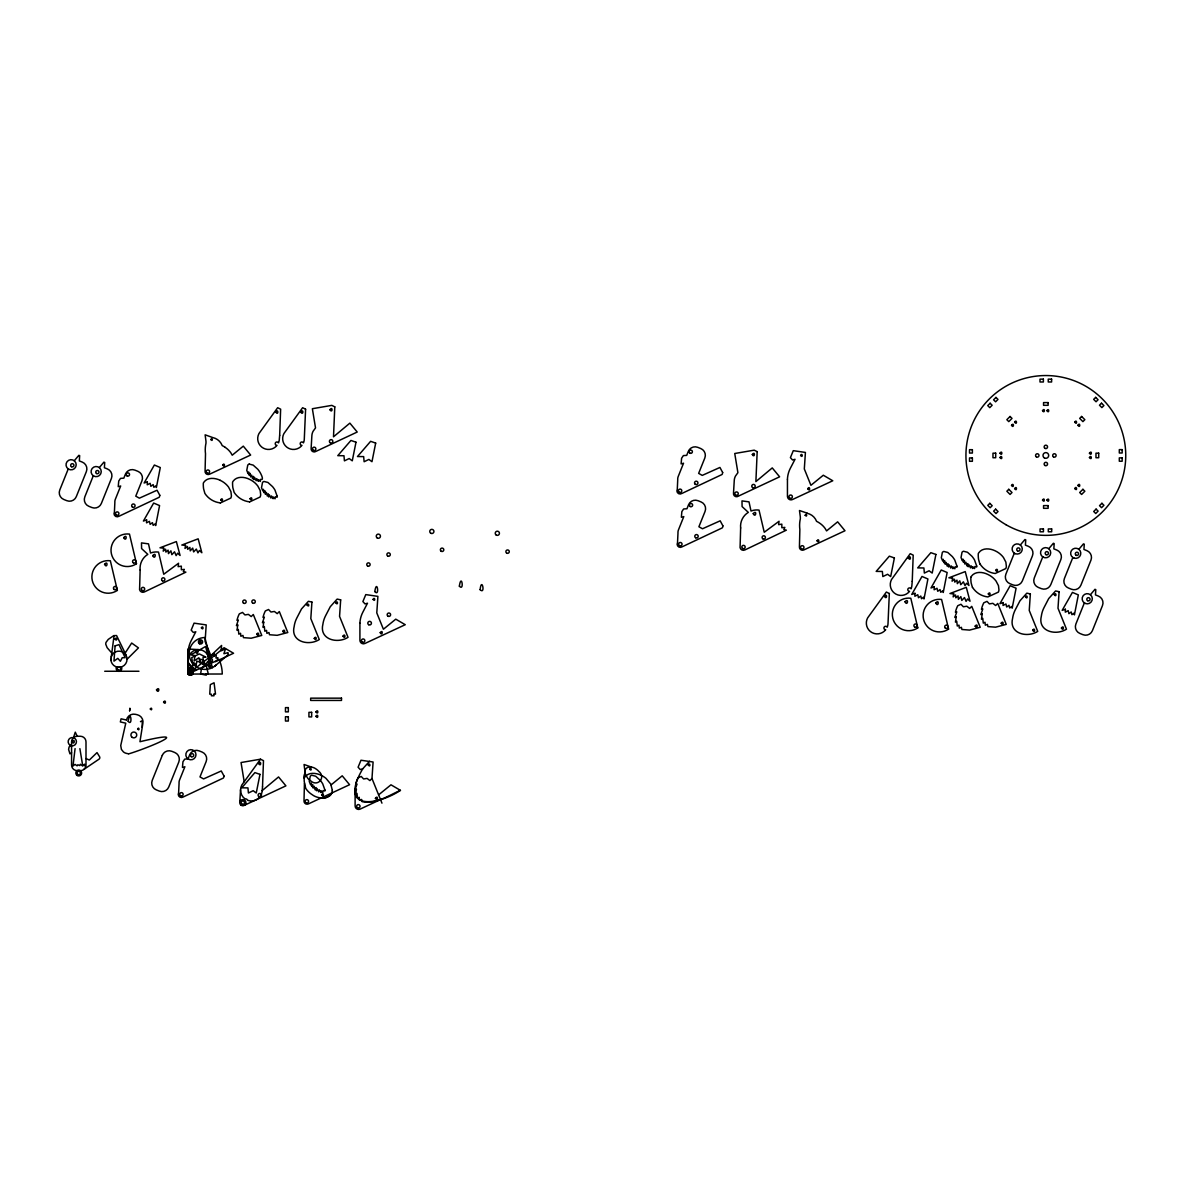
<?xml version="1.0" encoding="UTF-8"?>
<svg xmlns="http://www.w3.org/2000/svg" width="1185" height="1185" viewBox="0 0 1185 1185"><rect width="100%" height="100%" fill="white"/><g stroke="black" fill="none" stroke-linecap="round" stroke-linejoin="round"><path stroke-width="1.5" d="M188.104 659.897L188.03 670.591A2.163 2.163 0 0 0 191.111 672.576L219.047 659.541A34.246 34.246 0 0 1 222.247 674.013L187.778 674.043L187.897 670.192M304.427 783.418L304.012 800.719A3.096 3.096 0 0 0 308.411 803.904L349.575 784.707L342.213 775.805L331.148 784.87M262.522 786.84L263.485 760.666L260.493 759.2L241.044 762.533L244.199 781.73M279.675 435.369L280.638 409.18L277.66 407.714L258.967 433.547A10.828 10.828 0 0 0 276.994 445.382A1.718 1.718 0 0 1 275.261 443.975A1.718 1.718 0 0 1 276.416 442.049A1.718 1.718 0 0 1 278.475 442.909A10.828 10.828 0 0 0 279.334 439.146L279.675 435.325M912.243 581.331L913.205 555.143L910.213 553.676L891.535 579.509A10.828 10.828 0 0 0 909.562 591.345A1.718 1.718 0 0 1 907.828 589.937A1.718 1.718 0 0 1 908.969 588.012A1.718 1.718 0 0 1 911.043 588.856A10.828 10.828 0 0 0 911.902 585.094L912.243 581.287M239.814 802.097L240.54 789.773M381.955 803.163L371.986 778.515L373.097 761.999L360.981 760.237L358.092 767.213L360.21 769.539L362.699 768.858L369.572 761.229M260.493 759.2L241.814 785.018A10.828 10.828 0 0 0 245.028 798.912A2.296 2.296 0 0 1 247.635 800.305A10.828 10.828 0 0 0 262.181 790.617L262.522 786.81M75.085 748.594L72.981 766.028L75.01 764.384L77.114 765.836L77.84 764.784L79.81 765.569L80.343 764.251L82.772 766.088L79.884 748.668M110.886 659.852L114.071 635.619M73.455 737.707L75.277 732.167L77.218 736.255A5.644 5.644 0 0 0 71.574 741.899L71.574 765.006A5.644 5.644 0 0 0 77.069 770.65M68.241 468.949L59.768 490.012A7.273 7.273 0 0 0 63.812 499.477L66.834 500.692A7.273 7.273 0 0 0 76.299 496.648L86.372 471.571A7.273 7.273 0 0 0 82.328 462.12L79.336 460.921L79.662 455.647L78.862 455.321L74.255 460.758M93.289 475.777L84.831 496.841A7.273 7.273 0 0 0 88.86 506.306L91.882 507.521A7.273 7.273 0 0 0 101.347 503.477L111.42 478.399A7.273 7.273 0 0 0 107.376 468.934L104.398 467.734L104.724 462.476L103.91 462.15L99.303 467.586M1014.316 553.173L1005.858 574.236A7.273 7.273 0 0 0 1009.887 583.687L1012.908 584.901A7.273 7.273 0 0 0 1022.374 580.872L1032.446 555.795A7.273 7.273 0 0 0 1028.402 546.329L1025.41 545.13L1025.736 539.856L1024.936 539.545L1020.329 544.981M1042.741 556.906L1034.283 577.969A7.273 7.273 0 0 0 1038.327 587.434L1041.348 588.634A7.273 7.273 0 0 0 1050.799 584.605L1060.871 559.527A7.273 7.273 0 0 0 1056.842 550.062L1053.85 548.862L1054.176 543.604L1053.376 543.278L1048.769 548.714M1072.84 557.498L1064.382 578.561A7.273 7.273 0 0 0 1068.411 588.012L1071.433 589.226A7.273 7.273 0 0 0 1080.898 585.197L1090.97 560.12A7.273 7.273 0 0 0 1086.926 550.655L1083.949 549.455L1084.275 544.182L1083.46 543.871L1078.854 549.307M1084.349 602.943L1075.891 624.006A7.273 7.273 0 0 0 1079.92 633.471L1082.942 634.686A7.273 7.273 0 0 0 1092.407 630.642L1102.48 605.565A7.273 7.273 0 0 0 1098.436 596.099L1095.458 594.9L1095.784 589.641L1094.97 589.315L1090.378 594.751M362.699 768.858C337.562 812.169 378.785 804.971 400.441 790.351L390.976 784.811L378.607 794.868M126.262 655.749L125.136 653.113L131.668 643.04L138.452 647.899L127.047 659.26M371.986 778.515L369.898 780.589L367.069 778.397L363.617 778.96L361.218 776.442L358.018 777.878A26.633 26.633 0 0 0 355.678 784.455L357.026 784.055L355.115 789.64L356.433 789.062L355.707 794.305L356.981 793.372L357.514 798.201L359.233 797.298L359.559 800.275L361.647 799.46L362.166 801.667C375.793 804.526 388.473 795.52 400.441 790.351M209.627 656.742L221.595 645.455L221.106 650.832L225.461 648.995L223.876 653.72L228.009 652.654A2.622 2.622 0 0 1 227.239 655.527L214.589 666.296M262.181 790.617L278.549 776.945L285.911 785.848L244.658 805.178M188 674.013L214.144 653.616L213.744 655.912L216.248 655.512L215.951 658.03L217.951 657.719L217.27 659.186L219.047 659.541M71.574 752.845L69.945 753.838L68.597 749.394L69.145 746.831L71.574 745.691M140.452 721.665L142.23 720.732L142.23 727.353M220.277 502.988L230.853 498.055A7.925 7.925 0 0 0 231.416 495.819L230.912 491.582L228.468 486.931A21.937 21.937 0 0 0 220.291 480.384M249.546 501.951L260.122 497.019A7.925 7.925 0 0 0 260.685 494.782L260.196 490.546L257.738 485.894A21.937 21.937 0 0 0 249.561 479.347C244.51 476.74 236.793 475.985 233.104 481.214A7.303 7.303 0 0 0 232.586 482.176A30.351 30.351 0 0 0 232.882 487.865L234.156 492.397A21.152 21.152 0 0 0 249.561 501.848M382.148 798.823L360.107 809.118A3.511 3.511 0 0 1 355.115 805.948L355.115 790.336M215.255 661.734L233.549 653.246L224.083 647.721L211.7 657.779L205.094 641.426L206.205 624.91L194.073 623.147L191.185 630.109L193.318 632.449L195.806 631.768L191.126 640.789A25.981 25.981 0 0 0 188.222 651.735L188.222 668.962M249.22 464.09L253.175 465.113L257.752 469.216A26.559 26.559 0 0 1 260.196 472.667C261.174 474.385 264.507 480.784 260.581 479.392L260.3 481.421L258.523 479.644L258.36 481.332L256.73 478.621L256.182 480.725L254.597 477.466L253.945 479.599L253.486 476.414L252.538 478.636L251.664 475.126L250.613 476.933L250.124 473.378L249.191 475.289L248.687 471.971L248.065 473.585L246.761 470.386L247.769 465.053A4.177 4.177 0 0 1 249.22 464.09M104.71 671.258L138.956 671.258M77.218 736.255L80.358 736.255A5.644 5.644 0 0 1 86.001 741.899L86.001 765.006A5.644 5.644 0 0 1 83.898 769.391M77.218 770.65L80.358 770.65A5.644 5.644 0 0 0 83.113 769.924L98.992 759.185A1.866 1.866 0 0 0 99.525 756.637L97.022 752.608L89.334 760.029L86.001 758.548M198.547 649.617L188 649.01L188.104 660.06M321.165 797.949L325.964 797.668L330.052 795.49A7.317 7.317 0 0 0 331.741 793.017M128.691 753.867C146.214 748.683 197.643 727.827 139.948 741.721L142.837 723.546A7.347 7.347 0 0 0 137.312 714.762L135.327 714.303A7.347 7.347 0 0 0 126.543 719.828M807.178 513.149L799.475 510.513L800.349 517.149A6.443 6.443 0 0 0 800.364 518.645A30.321 30.321 0 0 0 799.86 529.458L799.431 546.759A3.096 3.096 0 0 0 803.83 549.944L844.994 530.747L837.632 521.844L826.567 530.91L825.175 528.51A21.463 21.463 0 0 0 819.102 522.778A22.885 22.885 0 0 0 816.583 521.341A12.931 12.931 0 0 0 807.148 513.283M126.484 720.05L121.063 718.806L120.352 721.932L125.773 723.176L120.737 745.528L121.403 749.394L123.373 751.853A7.347 7.347 0 0 0 126.425 753.364L128.291 753.779M311.359 767.051L304.056 764.488L304.93 771.124M1073.669 557.957L1074.01 558.091A5.081 5.081 0 0 0 1080.764 552.743A5.081 5.081 0 0 0 1073.017 548.996A5.081 5.081 0 0 0 1073.032 557.617L1074.01 558.091M220.306 480.34C215.211 477.836 207.523 477.007 203.835 482.251A7.303 7.303 0 0 0 203.316 483.213A30.351 30.351 0 0 0 203.613 488.901L204.886 493.434A21.152 21.152 0 0 0 220.291 502.884M1042.948 557.039A5.081 5.081 0 0 0 1050.71 552.862A5.081 5.081 0 0 0 1043.215 548.225A5.081 5.081 0 0 0 1042.948 557.039L1043.244 557.202M188.711 663.541L196.162 670.221A10.443 10.443 0 0 1 188.608 656.875A10.443 10.443 0 0 1 202.502 650.387A10.443 10.443 0 0 1 207.864 664.755M111.716 652.965L107.124 647.662L105.776 644.27A4.666 4.666 0 0 1 106.043 642.359L108.235 639.411L113.775 635.634L116.56 635.545L125.151 653.142M979.832 563.942L978.558 559.424A30.351 30.351 0 0 1 978.262 553.736A7.303 7.303 0 0 1 978.78 552.758C982.469 547.514 990.156 548.344 995.252 550.862A21.937 21.937 0 0 1 1003.428 557.439L1005.858 562.105L1006.361 566.341A7.925 7.925 0 0 1 1005.798 568.563L995.222 573.496A21.152 21.152 0 0 1 979.936 563.867M972.426 587.479L971.152 582.961A30.351 30.351 0 0 1 970.871 577.273M212.322 667.688L204.901 637.515A15.953 15.953 0 0 0 190.341 659.527A15.953 15.953 0 0 0 216.159 664.963M193.051 670.192L193.051 674.043M191.866 674.043L191.866 675.257L188.859 675.257L188.859 674.043M972.544 587.404A21.152 21.152 0 0 0 987.831 596.944L998.407 592.1A7.925 7.925 0 0 0 998.955 589.878L998.466 585.642L996.007 580.991A21.937 21.937 0 0 0 987.846 574.444C982.78 571.837 975.062 571.081 971.389 576.295A7.303 7.303 0 0 0 970.856 577.273M193.214 672.028A3.511 3.511 0 0 1 188.222 668.858M224.765 447.041A22.885 22.885 0 0 0 222.232 445.634A12.931 12.931 0 0 0 212.796 437.576L205.123 434.821L205.997 441.457A6.443 6.443 0 0 0 206.027 442.953A30.321 30.321 0 0 0 205.509 453.766L205.079 471.052A3.096 3.096 0 0 0 209.478 474.237L250.642 455.04L243.295 446.138L232.216 455.203L230.838 452.818A21.463 21.463 0 0 0 224.75 447.071M193.422 664.326A3.866 3.866 0 0 1 196.814 667.096M111.153 657.068A8.088 8.088 0 0 1 120.026 651.217A8.088 8.088 0 0 1 127.047 659.201A8.088 8.088 0 0 1 120.085 667.244M117.878 667.259A8.088 8.088 0 0 1 110.857 659.23M121.27 666.992A2.77 2.77 0 0 1 120.826 670.636A2.77 2.77 0 0 1 117.152 670.651A2.77 2.77 0 0 1 116.693 667.007M374.801 591.582C379.926 597.462 376.874 577.806 374.815 591.493M459.365 586.16C464.564 591.982 461.395 572.177 459.365 586.16M480.118 589.671C485.717 595.255 481.673 575.88 480.118 589.671M359.914 623.192L359.914 640.3A3.511 3.511 0 0 0 364.906 643.485L405.24 624.702L395.775 619.163L383.407 629.235L376.786 612.882L377.897 596.366L365.78 594.603L362.891 601.565L365.01 603.906L367.498 603.224L362.817 612.245A25.981 25.981 0 0 0 359.914 623.192M787.447 479.258L787.447 496.485A3.511 3.511 0 0 0 792.439 499.552L832.759 480.769L823.308 475.229L810.925 485.302L804.319 468.949L805.415 452.433L793.298 450.67L790.41 457.632L792.528 459.973L795.031 459.291L790.336 468.312A25.981 25.981 0 0 0 787.433 479.258M159.797 495.286L159.486 496.737A2.044 2.044 0 0 1 158.938 497.404L119.048 516.216A3.2 3.2 0 0 1 114.412 512.038L114.856 502.514A7.273 7.273 0 0 1 115.36 499.24L120.677 485.998L118.233 486.694L118.737 481.036L120.514 478.37L123.818 478.162L125.432 474.163A7.273 7.273 0 0 1 134.897 470.119L137.919 471.334A7.273 7.273 0 0 1 141.948 480.799L135.771 496.159L139.371 498.174L157.057 490.234L159.797 495.286M214.026 694.143L213.981 695.788L211.389 695.788L211.389 694.217L209.745 694.143L210.323 684.619L214.07 682.797L215.507 694.114L214.026 694.143M224.009 776.027L223.698 777.478A2.044 2.044 0 0 1 223.15 778.145L183.26 796.957A3.2 3.2 0 0 1 178.624 792.795L179.068 783.255A7.273 7.273 0 0 1 179.572 779.982L184.89 766.754L182.446 767.45L182.949 761.777L184.727 759.111L188.03 758.918L189.644 754.904A7.273 7.273 0 0 1 199.11 750.86L202.131 752.075A7.273 7.273 0 0 1 206.16 761.54L199.984 776.916L203.583 778.915L221.269 770.976L224.009 776.027M277.186 496.278L277.127 497.226L275.335 496.752L275.053 498.767L273.276 496.989L273.113 498.692L271.483 495.982L270.935 498.085L269.351 494.826L268.699 496.959L268.225 493.775L267.292 495.997L266.418 492.471L265.366 494.293L264.877 490.723L263.944 492.634L263.44 489.331L262.818 490.945L261.515 487.746L262.522 482.399A4.177 4.177 0 0 1 263.974 481.451L267.928 482.458L272.491 486.576A26.559 26.559 0 0 1 274.95 490.027L277.186 496.278M324.942 790.054L324.883 791.002L323.105 790.528L322.809 792.543L321.031 790.765L320.868 792.469L319.254 789.758L318.706 791.861L317.106 788.603L316.454 790.736L315.995 787.551L315.047 789.773L314.173 786.247L313.121 788.069L312.633 784.5L311.699 786.41L311.196 783.107L310.589 784.722L309.27 781.522L310.277 776.175A4.177 4.177 0 0 1 311.729 775.227L315.699 776.234L320.261 780.352A26.559 26.559 0 0 1 322.705 783.803L324.942 790.054M722.657 472.504L722.361 473.956A2.044 2.044 0 0 1 721.798 474.622L681.923 493.434A3.2 3.2 0 0 1 677.287 489.257L677.731 479.732A7.273 7.273 0 0 1 678.235 476.459L683.538 463.217L681.108 463.913L681.597 458.254L683.389 455.588L686.693 455.381L688.307 451.381A7.273 7.273 0 0 1 697.758 447.337L700.779 448.552A7.273 7.273 0 0 1 704.823 458.017L698.646 473.378L702.246 475.392L719.932 467.453L722.657 472.504M722.909 525.873L722.613 527.325A2.044 2.044 0 0 1 722.05 527.992L682.16 546.803A3.2 3.2 0 0 1 677.524 542.626L677.983 533.102A7.273 7.273 0 0 1 678.487 529.828L683.789 516.601L681.36 517.282L681.849 511.624L683.626 508.958L686.944 508.765L688.559 504.751A7.273 7.273 0 0 1 698.009 500.707L701.031 501.922A7.273 7.273 0 0 1 705.075 511.387L698.898 526.762L702.498 528.762L720.184 520.822L722.909 525.873M957.006 566.267L956.932 567.215L955.154 566.741L954.873 568.756L953.081 566.978L952.933 568.682L951.303 565.971L950.755 568.074L949.17 564.815L948.504 566.948L948.044 563.764L947.096 565.986L946.222 562.46L945.186 564.282L944.682 560.712L943.764 562.623L943.245 559.305L942.638 560.92L941.334 557.72L942.342 552.388A4.177 4.177 0 0 1 943.778 551.44L947.748 552.447L952.31 556.55A26.559 26.559 0 0 1 954.754 560.016L957.006 566.267M976.707 566.075L976.647 567.023L974.855 566.534L974.574 568.563L972.796 566.785L972.633 568.489L971.004 565.763L970.471 567.882L968.871 564.608L968.219 566.756L967.76 563.571L966.812 565.793L965.938 562.268L964.886 564.075L964.397 560.52L963.464 562.431L962.961 559.113L962.338 560.727L961.035 557.528L962.042 552.195A4.177 4.177 0 0 1 963.494 551.247L967.464 552.254L972.026 556.358A26.559 26.559 0 0 1 974.47 559.824L976.707 566.075M72.033 741.677C74.685 746.313 75.247 737.159 72.033 741.677M210.826 439.62C213.196 442.494 212.441 436.539 210.841 439.487M309.744 769.287C312.218 772.19 311.092 766.028 309.744 769.287M805.163 515.327C807.726 518.112 806.6 512.127 805.163 515.253M999.992 457.588C1002.791 461.291 1002.08 453.736 999.992 457.499M999.992 453.188C1002.466 457.054 1002.451 449.322 999.992 453.188M1011.531 425.326C1013.767 429.222 1014.345 421.593 1011.546 425.237M1011.531 485.465C1014.33 489.212 1013.471 481.673 1011.531 485.465M1014.641 422.216C1017.352 425.933 1016.804 418.409 1014.641 422.141M1014.641 488.561C1016.982 492.471 1017.174 484.798 1014.641 488.561M1042.519 410.662C1044.844 414.557 1045.2 406.781 1042.519 410.588M1042.519 500.114C1045.155 503.921 1044.755 496.174 1042.519 500.114M1046.903 410.662C1049.436 414.483 1049.229 406.973 1046.918 410.588M1046.903 500.114C1049.288 503.936 1049.451 496.5 1046.918 500.026M1074.78 422.216C1077.476 425.993 1076.824 418.379 1074.78 422.127M1074.78 488.561C1077.669 492.264 1076.691 484.621 1074.78 488.561M1077.891 425.311C1080.587 429.103 1080.157 421.371 1077.891 425.311M1077.891 485.45C1080.468 489.272 1080.261 481.569 1077.891 485.45M1089.43 457.588C1092.274 461.232 1091.548 453.722 1089.445 457.499M1089.43 453.188C1091.77 457.069 1092.215 449.337 1089.43 453.188M104.576 564.341C107.213 569.555 108.353 559.587 104.576 564.341M123.699 537.664C126.425 542.819 127.506 532.85 123.699 537.664M140.141 569.97L139.623 588.056A3.362 3.362 0 0 0 144.363 591.952L185.867 572.162L183.334 571.57L184.356 569.378L181.349 569.748L181.335 566.134L178.12 566.652L178.55 563.26L163.752 574.251L158.523 552.091A16.294 16.294 0 0 0 150.525 553.025L148.51 543.871L141.489 542.893L141.593 548.566L147.814 554.373A16.294 16.294 0 0 0 140.141 569.97M152.732 555.661C155.324 560.875 156.716 550.907 152.732 555.661M740.64 527.962L740.121 546.063A3.362 3.362 0 0 0 744.861 549.958L786.366 530.154L783.833 529.577L784.855 527.384L781.848 527.74L781.833 524.14L778.619 524.659L779.049 521.267L764.251 532.243L759.022 510.098A16.294 16.294 0 0 0 751.009 511.031L749.009 501.862L741.988 500.9L742.091 506.573L748.313 512.364A16.294 16.294 0 0 0 740.64 527.962M753.23 513.668C755.719 518.837 757.289 509.091 753.245 513.564M905.014 601.832C907.547 607.001 908.999 597.255 905.029 601.728M935.809 603.047C938.52 608.246 939.483 598.292 935.809 603.047M147.34 481.895L147.236 484.813L150.154 483.302L150.851 486.309L153.161 484.606L153.872 487.316L155.872 485.806L156.376 487.524L160.286 467.542L154.361 465.024L144.126 483.006L147.34 481.895M146.629 519.934L146.525 522.852L149.443 521.341L150.139 524.362L152.45 522.644L153.161 525.355L155.161 523.859L155.665 525.562L159.575 505.58L153.65 503.062L143.415 521.044L146.629 519.934M914.968 593.329L914.864 596.248L917.783 594.737L918.479 597.758L920.789 596.04L921.5 598.751L923.5 597.255L924.004 598.958L927.914 578.976L921.989 576.458L911.754 594.44L914.968 593.329M934.195 586.856L934.106 589.774L937.009 588.264L937.72 591.285L940.031 589.567L940.727 592.278L942.742 590.782L943.245 592.485L947.156 572.503L941.231 570L930.995 587.967L934.195 586.856M1003.132 602.572L1003.028 605.491L1005.947 603.98L1006.658 607.001L1008.953 605.283L1009.664 607.994L1011.664 606.498L1012.168 608.201L1016.093 588.219L1010.168 585.716L999.918 603.683L1003.132 602.572M1065.389 609.253L1065.285 612.171L1068.203 610.66L1068.9 613.682L1071.21 611.964L1071.921 614.689L1073.921 613.178L1074.425 614.882L1078.335 594.9L1072.425 592.396L1062.175 610.364L1065.389 609.253M83.779 765.11C86.149 767.806 85.068 762.073 83.779 765.11M137.638 729.042C139.874 731.767 139.06 726.109 137.653 728.923M150.302 709.045C152.465 711.785 151.947 706.142 150.317 708.926M163.574 702.142C166.004 706.023 166.107 698.38 163.589 702.053M202.679 664.089C205.509 667.896 204.62 660.134 202.679 664.089M208.501 661.23C211.182 665.377 211.004 657.171 208.516 661.141M220.751 499.863C223.358 503.492 222.78 496.115 220.751 499.863M222.706 465.172C225.461 468.653 224.691 461.498 222.706 465.098M250.02 498.826C252.405 502.455 252.479 495.197 250.02 498.752M256.715 634.301C259.678 638.315 259.011 630.094 256.715 634.301M258.611 763.525C261.396 767.836 261.322 759.274 258.611 763.525M275.764 412.039C278.386 416.365 278.638 407.966 275.779 411.95M282.726 631.398C285.644 635.397 285.111 627.25 282.741 631.309M300.723 412.039C303.241 416.379 303.834 407.951 300.738 411.95M314.232 638.404C316.913 642.522 316.78 634.375 314.232 638.404M329.934 409.714C332.541 414.054 332.911 405.507 329.934 409.714M321.639 794.824C324.423 798.32 323.579 791.076 321.639 794.824M342.969 636.182C345.768 640.285 345.442 632.064 342.969 636.182M380.207 632.686C382.414 636.938 383.348 628.702 380.207 632.597M375.408 798.335C377.941 802.512 378.237 794.157 375.408 798.335M752.312 454.492C754.682 458.965 755.482 450.33 752.312 454.492M807.726 488.753C810.599 492.856 809.962 484.606 807.726 488.753M817.043 540.864C819.798 544.359 819.028 537.131 817.058 540.79M884.469 596.381C887.032 600.706 887.521 592.248 884.469 596.381M908.332 558.002C911.191 562.297 910.998 553.662 908.332 558.002M975.151 626.154C977.773 630.242 977.951 622.066 975.151 626.154M988.29 593.907C990.69 597.61 990.571 590.249 988.29 593.907M995.696 570.37C998.303 573.97 997.844 566.623 995.696 570.37M1001.162 623.251C1003.651 627.383 1003.962 619.355 1001.177 623.162M1032.668 630.257C1035.394 634.405 1035.127 626.169 1032.668 630.257M1061.419 628.05C1063.908 632.227 1064.204 623.962 1061.419 628.05M206.323 673.998L206.279 675.169L200.62 673.998L201.569 667.866L206.234 665.615L208.308 673.969L206.323 673.998M305.597 409.18L304.293 439.146A10.828 10.828 0 0 1 303.434 442.909A1.718 1.718 0 0 0 301.375 442.049A1.718 1.718 0 0 0 300.22 443.975A1.718 1.718 0 0 0 301.953 445.382A10.828 10.828 0 0 1 283.926 433.547L302.619 407.714L305.597 409.18M889.328 593.522L888.024 623.473A10.828 10.828 0 0 1 887.165 627.235A1.718 1.718 0 0 0 885.106 626.376A1.718 1.718 0 0 0 883.951 628.302A1.718 1.718 0 0 0 885.699 629.724A10.828 10.828 0 0 1 867.657 617.874L886.35 592.041L889.328 593.522M115.064 639.145C117.596 642.492 116.989 635.634 115.064 639.145M201.376 627.946C203.924 631.205 203.242 624.554 201.391 627.798M307.093 605.105C309.818 608.335 308.781 601.669 307.108 605.031M334.792 406.855L333.503 436.806L349.871 423.134L357.218 432.036L315.98 451.367A3.096 3.096 0 0 1 311.137 448.271L311.862 435.947A10.828 10.828 0 0 1 313.136 431.207L315.521 427.918L312.366 408.721L331.815 405.374L334.792 406.855M335.844 602.898C338.288 606.276 337.784 599.417 335.844 602.824M373.068 599.403C375.482 602.78 375.112 595.996 373.082 599.329M368.268 765.036C370.92 768.354 370.001 761.481 368.268 765.036M757.185 451.633L755.882 481.584L772.25 467.912L779.612 476.814L738.374 496.145A3.096 3.096 0 0 1 733.515 493.064L734.241 480.74A10.828 10.828 0 0 1 735.515 476L737.899 472.697L734.744 453.5L754.208 450.167L757.185 451.633M800.601 455.47C803.237 458.788 802.349 451.885 800.601 455.47M1025.529 596.973C1028.002 600.336 1027.425 593.507 1025.543 596.899M1054.28 594.751C1056.694 598.129 1056.368 591.241 1054.294 594.677M156.494 689.863C158.923 694.81 160.168 685.493 156.494 689.863M195.599 651.824C197.939 656.771 199.332 647.528 195.614 651.72M315.936 711.904C318.543 715.74 318.409 707.963 315.936 711.904M315.936 716.303C318.498 720.125 318.321 712.511 315.936 716.303M198.932 642.048C201.805 646.121 201.346 637.885 198.932 642.048M208.456 666.4C210.856 670.562 211.434 662.474 208.456 666.311M311.922 602.069L310.811 618.585L319.283 639.544C308.737 646.329 290.355 641.796 294.147 626.569A26.692 26.692 0 0 1 296.842 617.963L301.523 608.927L308.396 601.299L311.922 602.069M340.673 599.862L339.562 616.378L348.034 637.323C337.488 644.107 319.106 639.574 322.883 624.347A26.692 26.692 0 0 1 325.594 615.741L330.274 606.72L337.147 599.077L340.673 599.862M1030.358 593.937L1029.247 610.453L1037.719 631.398C1027.173 638.182 1008.805 633.649 1012.582 618.422A26.692 26.692 0 0 1 1015.278 609.816L1019.974 600.795L1026.832 593.152L1030.358 593.937M1059.109 591.715L1057.998 608.231L1066.47 629.191C1055.924 635.975 1037.542 631.442 1041.334 616.215A26.692 26.692 0 0 1 1044.029 607.594L1048.71 598.573L1055.583 590.945L1059.109 591.715M115.108 645.855L113.967 661.126L117.789 658.356L120.381 661.289L122.248 657.705L125.18 657.705L119.004 644.64L115.108 645.855M128.158 721.295C133.001 727.323 130.587 707.638 128.158 721.295M332.333 790.262C331.474 800.068 318.158 799.371 312.173 794.676A21.226 21.226 0 0 1 305.745 788.425L304.264 781.759A30.351 30.351 0 0 1 304.767 773.435L304.945 772.605A30.099 30.099 0 0 0 304.19 778.189A7.303 7.303 0 0 1 304.723 777.212C308.411 771.968 316.099 772.798 321.194 775.316A22.959 22.959 0 0 1 326.008 778.397L330.733 784.055L332.333 790.262M304.975 770.768L305.463 774.62L307.863 778.426A14.472 14.472 0 0 0 310.514 780.708C317.624 787.477 326.408 777.286 318.676 771.257A14.472 14.472 0 0 0 316.025 768.976C312.84 766.384 305.982 765.643 304.975 770.768M237.755 625.028L237.015 630.272L238.289 629.339L238.837 634.182L240.555 633.279L240.866 636.256L242.955 635.427L243.473 637.634L251.146 638.226L261.767 635.441L253.294 614.497L251.205 616.57L248.376 614.378L244.94 614.941L242.525 612.423L239.326 613.86A26.633 26.633 0 0 0 236.985 620.422L238.333 620.022L236.422 625.621L237.755 625.028M263.766 622.125L263.026 627.369L264.314 626.435L264.848 631.264L266.566 630.361L266.892 633.338L268.965 632.523L269.484 634.73L277.157 635.323L287.792 632.538L279.319 611.578L277.216 613.652L274.387 611.46L270.95 612.023L268.551 609.505L265.351 610.942A26.633 26.633 0 0 0 263.011 617.518L264.359 617.118L262.433 622.703L263.766 622.125M956.191 616.881L955.451 622.14L956.725 621.207L957.273 626.035L958.991 625.132L959.302 628.109L961.39 627.295L961.909 629.487L969.582 630.094L980.202 627.295L971.744 606.35L969.641 608.423L966.812 606.231L963.375 606.794L960.976 604.276L957.761 605.713A26.633 26.633 0 0 0 955.421 612.275L956.784 611.875L954.858 617.474L956.191 616.881M982.202 613.978L981.476 619.222L982.75 618.303L983.283 623.132L985.002 622.229L985.327 625.206L987.416 624.376L987.92 626.584L995.593 627.176L1006.228 624.391L997.755 603.446L995.652 605.52L992.837 603.328L989.386 603.891L986.987 601.373L983.787 602.809A26.633 26.633 0 0 0 981.447 609.371L982.795 608.971L980.869 614.571L982.202 613.978M196.814 661.304L196.206 664.711L193.748 662.637L192.874 665.763L191.763 657.586L199.317 653.913L205.938 657.157L203.079 657.245L203.079 659.971L200.147 659.141L200.147 662L196.814 661.304M163.767 548.166L163.219 551.143L165.633 549.203L165.885 552.062L168.092 550.151L168.448 553.617L170.907 550.847L171.855 554.698L174.536 551.795L176.135 555.602L177.646 553.217L180.076 555.469L176.372 541.575L160.005 547.781L163.767 548.166M185.556 545.426L184.993 548.403L187.423 546.463L187.674 549.307L189.881 547.411L190.222 550.862L192.696 548.107L193.644 551.943L196.325 549.055L197.925 552.862L199.435 550.477L201.85 552.728L198.162 538.834L181.794 545.041L185.556 545.426M952.651 578.191L952.088 581.168L954.503 579.228L954.769 582.087L956.976 580.176L957.317 583.642L959.776 580.872L960.724 584.723L963.405 581.82L965.005 585.627L966.516 583.257L968.945 585.494L965.242 571.6L948.874 577.806L952.651 578.191M953.718 593.922L953.155 596.899L955.569 594.959L955.836 597.803L958.043 595.907L958.384 599.358L960.842 596.603L961.805 600.439L964.471 597.551L966.071 601.358L967.597 598.973L970.011 601.225L966.308 587.33L949.955 593.522L953.718 593.922M259.974 774.368L256.256 792.987L253.175 790.691L248.406 793.002L247.946 787.892L241.77 787.818L254.908 772.605L259.974 774.368M355.989 442.212L352.271 460.832L349.19 458.551L344.42 460.861L343.976 455.736L337.784 455.662L350.938 440.45L355.989 442.212M375.689 443.086L371.971 461.706L368.89 459.425L364.121 461.735L363.662 456.61L357.485 456.536L370.624 441.324L375.689 443.086M894.394 557.942L890.676 576.562L887.595 574.281L882.825 576.577L882.366 571.466L876.189 571.392L889.328 556.18L894.394 557.942M935.913 554.447L932.195 573.066L929.114 570.785L924.344 573.081L923.9 567.971L917.708 567.896L930.847 552.684L935.913 554.447M195.14 655.601L194.029 661.008L198.858 657.749L200.517 663.926L203.45 660.163L205.36 664.963L207.745 661.423L209.834 663.141L205.597 646.506L190.681 654.89L195.14 655.601M162.301 755.334L152.228 780.397A7.273 7.273 0 0 0 156.257 789.862L159.279 791.076A7.273 7.273 0 0 0 168.744 787.033L178.816 761.97A7.273 7.273 0 0 0 174.773 752.505L171.766 751.29A7.273 7.273 0 0 0 162.301 755.334M990.127 403.241L987.742 405.611L989.771 407.64L992.141 405.255L990.127 403.241M995.963 397.405L993.578 399.789L995.593 401.804L997.977 399.419L995.963 397.405M1010.064 416.468L1006.85 419.697L1008.776 421.623L1012.005 418.394L1010.064 416.468M1095.681 397.36L1093.666 399.375L1096.051 401.759L1098.065 399.745L1095.681 397.36M989.801 503.314L987.786 505.343L990.171 507.728L992.186 505.699L989.801 503.314M1008.776 489.301L1006.85 491.227L1010.079 494.456L1012.005 492.53L1008.776 489.301M1081.609 416.453L1079.683 418.394L1082.912 421.623L1084.838 419.683L1081.609 416.453M995.637 509.15L993.622 511.165L996.007 513.549L998.022 511.535L995.637 509.15M1101.517 403.196L1099.487 405.211L1101.872 407.596L1103.902 405.581L1101.517 403.196M1082.912 489.301L1079.683 492.53L1081.609 494.456L1084.838 491.227L1082.912 489.301M1096.095 509.106L1093.711 511.49L1095.725 513.505L1098.11 511.12L1096.095 509.106M1101.917 503.284L1099.532 505.669L1101.546 507.684L1103.931 505.299L1101.917 503.284M1043.378 379.141L1040 379.141L1040 381.985L1043.378 381.985L1043.378 379.141M1051.613 379.141L1048.251 379.141L1048.251 381.985L1051.613 381.985L1051.613 379.141M1048.118 402.589L1043.555 402.589L1043.555 405.314L1048.118 405.314L1048.118 402.589M1122.165 449.619L1119.307 449.619L1119.307 452.996L1122.165 452.996L1122.165 449.619M972.381 449.678L969.523 449.678L969.523 453.055L972.381 453.055L972.381 449.678M995.696 453.174L992.971 453.174L992.971 457.736L995.696 457.736L995.696 453.174M1098.702 453.174L1095.977 453.174L1095.977 457.736L1098.702 457.736L1098.702 453.174M972.381 457.928L969.523 457.928L969.523 461.291L972.381 461.291L972.381 457.928M1122.165 457.869L1119.307 457.869L1119.307 461.232L1122.165 461.232L1122.165 457.869M1048.132 505.595L1043.555 505.595L1043.555 508.321L1048.132 508.321L1048.132 505.595M1043.437 528.925L1040.06 528.925L1040.06 531.784L1043.437 531.784L1043.437 528.925M1051.673 528.925L1048.31 528.925L1048.31 531.784L1051.673 531.784L1051.673 528.925M341.502 698.158L310.677 698.158L310.677 700.439L341.502 700.439L341.502 698.158M288.325 707.608L285.466 707.608L285.466 711.859L288.325 711.859L288.325 707.608M129.891 708.393L129.624 710.807L129.891 708.393M311.655 712.333L308.93 712.333L308.93 716.91L311.655 716.91L311.655 712.333M288.325 716.732L285.466 716.732L285.466 721.043L288.325 721.043L288.325 716.732M1015.145 553.632L1014.493 553.291A5.081 5.081 0 0 1 1014.582 544.611A5.081 5.081 0 0 1 1022.27 548.655A5.081 5.081 0 0 1 1015.145 553.632M1085.179 603.402L1084.542 603.061A5.081 5.081 0 0 1 1084.63 594.381A5.081 5.081 0 0 1 1092.303 598.44A5.081 5.081 0 0 1 1085.179 603.402M948.592 629.102L941.586 599.462A16.294 16.294 0 0 0 923.559 619.37A16.294 16.294 0 0 0 948.592 629.102M917.797 627.887L910.806 598.262A16.294 16.294 0 0 0 892.779 618.17A16.294 16.294 0 0 0 917.797 627.887M136.482 563.719L129.476 534.094A16.294 16.294 0 0 0 111.449 553.987A16.294 16.294 0 0 0 136.482 563.719M117.359 590.397L110.353 560.772A16.294 16.294 0 0 0 92.326 580.68A16.294 16.294 0 0 0 117.359 590.397M801.415 548.848A1.718 1.718 0 0 0 803.978 547.366A1.718 1.718 0 0 0 801.415 545.885A1.718 1.718 0 0 0 801.415 548.848M695.625 537.753A1.718 1.718 0 0 0 698.202 536.272A1.718 1.718 0 0 0 695.625 534.791A1.718 1.718 0 0 0 695.625 537.753M679.494 545.648A1.718 1.718 0 0 0 682.056 544.167A1.718 1.718 0 0 0 679.494 542.686A1.718 1.718 0 0 0 679.494 545.648M690.174 506.513A1.644 1.644 0 0 0 692.647 505.121A1.644 1.644 0 0 0 690.203 503.684A1.644 1.644 0 0 0 690.174 506.513M735.692 495.123A1.718 1.718 0 0 0 738.27 493.641A1.718 1.718 0 0 0 735.692 492.16A1.718 1.718 0 0 0 735.692 495.123M752.638 487.613A1.718 1.718 0 0 0 755.215 486.117A1.718 1.718 0 0 0 752.638 484.635A1.718 1.718 0 0 0 752.638 487.613M695.284 484.309A1.718 1.718 0 0 0 697.95 483.021A1.718 1.718 0 0 0 695.491 481.362A1.718 1.718 0 0 0 695.284 484.309M679.242 492.279A1.718 1.718 0 0 0 681.805 490.797A1.718 1.718 0 0 0 679.242 489.316A1.718 1.718 0 0 0 679.242 492.279M689.937 453.144A1.644 1.644 0 0 0 692.395 451.752A1.644 1.644 0 0 0 689.951 450.3A1.644 1.644 0 0 0 689.937 453.144M789.803 498.204A1.718 1.718 0 0 0 792.38 496.722A1.718 1.718 0 0 0 789.803 495.241A1.718 1.718 0 0 0 789.803 498.204M742.625 548.477A1.689 1.689 0 0 0 745.172 547.04A1.689 1.689 0 0 0 742.669 545.559A1.689 1.689 0 0 0 742.625 548.477M762.859 538.805A1.644 1.644 0 0 0 765.392 537.516A1.644 1.644 0 0 0 763.007 535.961A1.644 1.644 0 0 0 762.859 538.805M1017.545 550.921A1.644 1.644 0 0 0 1020.018 549.529A1.644 1.644 0 0 0 1017.574 548.092A1.644 1.644 0 0 0 1017.545 550.921M1045.985 554.654A1.644 1.644 0 0 0 1048.458 553.262A1.644 1.644 0 0 0 1046.014 551.825A1.644 1.644 0 0 0 1045.985 554.654M914.642 626.969A1.644 1.644 0 0 0 917.175 625.695A1.644 1.644 0 0 0 914.805 624.125A1.644 1.644 0 0 0 914.642 626.969M945.423 628.168A1.644 1.644 0 0 0 947.97 626.895A1.644 1.644 0 0 0 945.586 625.339A1.644 1.644 0 0 0 945.423 628.168M357.485 807.77A1.718 1.718 0 0 0 360.047 806.289A1.718 1.718 0 0 0 357.485 804.808A1.718 1.718 0 0 0 357.485 807.77M190.592 670.68A1.718 1.718 0 0 0 193.155 669.199A1.718 1.718 0 0 0 190.592 667.718A1.718 1.718 0 0 0 190.592 670.68M330.156 442.76A1.718 1.718 0 0 0 332.822 441.457A1.718 1.718 0 0 0 330.363 439.798A1.718 1.718 0 0 0 330.156 442.76M313.21 450.27A1.718 1.718 0 0 0 315.877 448.982A1.718 1.718 0 0 0 313.418 447.323A1.718 1.718 0 0 0 313.21 450.27M207.064 473.141A1.718 1.718 0 0 0 209.627 471.66A1.718 1.718 0 0 0 207.064 470.178A1.718 1.718 0 0 0 207.064 473.141M305.997 802.808A1.718 1.718 0 0 0 308.559 801.327A1.718 1.718 0 0 0 305.997 799.845A1.718 1.718 0 0 0 305.997 802.808M241.888 804.097A1.718 1.718 0 0 0 244.554 802.793A1.718 1.718 0 0 0 242.11 801.134A1.718 1.718 0 0 0 241.888 804.097M241.118 805.237A3.096 3.096 0 0 0 245.932 802.897A3.096 3.096 0 0 0 241.503 799.89A3.096 3.096 0 0 0 241.118 805.237M258.937 796.631A1.718 1.718 0 0 0 261.5 795.15A1.718 1.718 0 0 0 258.937 793.669A1.718 1.718 0 0 0 258.937 796.631M68.434 469.082A5.081 5.081 0 0 0 76.195 464.905A5.081 5.081 0 0 0 68.7 460.284A5.081 5.081 0 0 0 68.434 469.082M71.47 466.712A1.644 1.644 0 0 0 73.944 465.32A1.644 1.644 0 0 0 71.5 463.868A1.644 1.644 0 0 0 71.47 466.712M127.062 475.926A1.644 1.644 0 0 0 129.535 474.533A1.644 1.644 0 0 0 127.091 473.082A1.644 1.644 0 0 0 127.062 475.926M116.367 515.06A1.718 1.718 0 0 0 118.93 513.579A1.718 1.718 0 0 0 116.367 512.098A1.718 1.718 0 0 0 116.367 515.06M93.496 475.911A5.081 5.081 0 0 0 101.243 471.734A5.081 5.081 0 0 0 93.763 467.112A5.081 5.081 0 0 0 93.496 475.911M96.533 473.526A1.644 1.644 0 0 0 98.992 472.134A1.644 1.644 0 0 0 96.563 470.697A1.644 1.644 0 0 0 96.533 473.526M132.202 737.366A2.918 2.918 0 0 0 136.734 735.159A2.918 2.918 0 0 0 132.542 732.33A2.918 2.918 0 0 0 132.202 737.366M133.312 562.801A1.644 1.644 0 0 0 135.86 561.512A1.644 1.644 0 0 0 133.475 559.957A1.644 1.644 0 0 0 133.312 562.801M114.19 589.478A1.644 1.644 0 0 0 116.737 588.204A1.644 1.644 0 0 0 114.353 586.634A1.644 1.644 0 0 0 114.19 589.478M162.36 580.798A1.644 1.644 0 0 0 164.893 579.524A1.644 1.644 0 0 0 162.523 577.954A1.644 1.644 0 0 0 162.36 580.798M142.126 590.486A1.689 1.689 0 0 0 144.689 589.049A1.689 1.689 0 0 0 142.17 587.553A1.689 1.689 0 0 0 142.126 590.486M189.778 671.717A1.674 1.674 0 0 0 192.296 670.266A1.674 1.674 0 0 0 189.778 668.814A1.674 1.674 0 0 0 189.778 671.717M209.908 661.778A1.718 1.718 0 0 0 212.485 660.297A1.718 1.718 0 0 0 209.908 658.816A1.718 1.718 0 0 0 209.908 661.778M199.45 643.736A2.103 2.103 0 0 0 202.62 641.959A2.103 2.103 0 0 0 199.495 640.107A2.103 2.103 0 0 0 199.45 643.736M243.606 603.224A1.718 1.718 0 0 0 246.169 601.728A1.718 1.718 0 0 0 243.606 600.247A1.718 1.718 0 0 0 243.606 603.224M189.037 672.325A2.577 2.577 0 0 0 193.051 670.369A2.577 2.577 0 0 0 189.348 667.866A2.577 2.577 0 0 0 189.037 672.325M189.63 671.673A1.718 1.718 0 0 0 192.192 670.192A1.718 1.718 0 0 0 189.63 668.71A1.718 1.718 0 0 0 189.63 671.673M496.263 535.087A2.103 2.103 0 0 0 499.433 533.309A2.103 2.103 0 0 0 496.308 531.458A2.103 2.103 0 0 0 496.263 535.087M506.617 553.054A1.718 1.718 0 0 0 509.283 551.766A1.718 1.718 0 0 0 506.825 550.107A1.718 1.718 0 0 0 506.617 553.054M441.22 551.277A1.718 1.718 0 0 0 443.797 549.796A1.718 1.718 0 0 0 441.22 548.314A1.718 1.718 0 0 0 441.22 551.277M430.777 533.25A2.103 2.103 0 0 0 433.932 531.472A2.103 2.103 0 0 0 430.807 529.621A2.103 2.103 0 0 0 430.777 533.25M252.716 603.121A1.718 1.718 0 0 0 255.293 601.625A1.718 1.718 0 0 0 252.716 600.143A1.718 1.718 0 0 0 252.716 603.121M377.274 538.005A2.103 2.103 0 0 0 380.444 536.227A2.103 2.103 0 0 0 377.319 534.376A2.103 2.103 0 0 0 377.274 538.005M387.732 556.046A1.718 1.718 0 0 0 390.295 554.565A1.718 1.718 0 0 0 387.732 553.084A1.718 1.718 0 0 0 387.732 556.046M367.602 565.986A1.674 1.674 0 0 0 370.12 564.534A1.674 1.674 0 0 0 367.602 563.082A1.674 1.674 0 0 0 367.602 565.986M368.639 624.688A1.807 1.807 0 0 0 371.423 623.251A1.807 1.807 0 0 0 368.772 621.562A1.807 1.807 0 0 0 368.639 624.688M388.013 616.2A1.718 1.718 0 0 0 390.591 614.719A1.718 1.718 0 0 0 388.013 613.237A1.718 1.718 0 0 0 388.013 616.2M132.513 507.165A1.718 1.718 0 0 0 135.075 505.684A1.718 1.718 0 0 0 132.513 504.203A1.718 1.718 0 0 0 132.513 507.165M77.188 775.464A2.888 2.888 0 0 0 81.632 773.124A2.888 2.888 0 0 0 77.395 770.457A2.888 2.888 0 0 0 77.188 775.464M70.182 745.276A4.162 4.162 0 0 0 76.447 741.736A4.162 4.162 0 0 0 70.256 738.077A4.162 4.162 0 0 0 70.182 745.276M77.884 774.501A1.718 1.718 0 0 0 80.447 773.02A1.718 1.718 0 0 0 77.884 771.539A1.718 1.718 0 0 0 77.884 774.501M188.237 759.052A5.081 5.081 0 0 0 195.984 754.875A5.081 5.081 0 0 0 188.504 750.253A5.081 5.081 0 0 0 188.237 759.052M191.274 756.667A1.644 1.644 0 0 0 193.748 755.275A1.644 1.644 0 0 0 191.303 753.838A1.644 1.644 0 0 0 191.274 756.667M180.579 795.802A1.718 1.718 0 0 0 183.142 794.32A1.718 1.718 0 0 0 180.579 792.839A1.718 1.718 0 0 0 180.579 795.802M118.13 670.043A1.718 1.718 0 0 0 120.692 668.562A1.718 1.718 0 0 0 118.13 667.081A1.718 1.718 0 0 0 118.13 670.043M1076.084 555.247A1.644 1.644 0 0 0 1078.557 553.854A1.644 1.644 0 0 0 1076.113 552.417A1.644 1.644 0 0 0 1076.084 555.247M1087.593 600.691A1.644 1.644 0 0 0 1090.067 599.299A1.644 1.644 0 0 0 1087.623 597.862A1.644 1.644 0 0 0 1087.593 600.691M362.284 642.137A1.718 1.718 0 0 0 364.847 640.655A1.718 1.718 0 0 0 362.284 639.174A1.718 1.718 0 0 0 362.284 642.137M1005.887 524.659A79.913 79.913 0 0 0 1125.75 455.455A79.913 79.913 0 0 0 1005.887 386.251A79.913 79.913 0 0 0 1005.887 524.659M1044.415 457.928A2.859 2.859 0 0 0 1048.695 455.455A2.859 2.859 0 0 0 1044.415 452.981A2.859 2.859 0 0 0 1044.415 457.928M1036.431 456.936A1.718 1.718 0 0 0 1038.993 455.455A1.718 1.718 0 0 0 1036.431 453.974A1.718 1.718 0 0 0 1036.431 456.936M1044.889 465.438A1.718 1.718 0 0 0 1047.555 464.135A1.718 1.718 0 0 0 1045.096 462.476A1.718 1.718 0 0 0 1044.889 465.438M1053.45 456.877A1.718 1.718 0 0 0 1056.116 455.573A1.718 1.718 0 0 0 1053.658 453.914A1.718 1.718 0 0 0 1053.45 456.877M1044.992 448.374A1.718 1.718 0 0 0 1047.555 446.893A1.718 1.718 0 0 0 1044.992 445.412A1.718 1.718 0 0 0 1044.992 448.374"/></g></svg>
